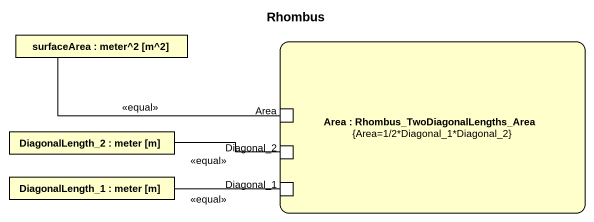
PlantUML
@startuml
title Rhombus
rectangle "surfaceArea : meter^2 [m^2]" as surfaceArea
rectangle "Area : Rhombus_TwoDiagonalLengths_Area\n{Area=1/2*Diagonal_1*Diagonal_2}" as Area {
  port "Area" as Area_2
  port Diagonal_2
  port Diagonal_1
}
rectangle "DiagonalLength_2 : meter [m]" as DiagonalLength_2
rectangle "DiagonalLength_1 : meter [m]" as DiagonalLength_1
surfaceArea -right- Area_2 : <<equal>>
DiagonalLength_2 -right- Diagonal_2 : <<equal>>
DiagonalLength_1 -right- Diagonal_1 : <<equal>>
@enduml
